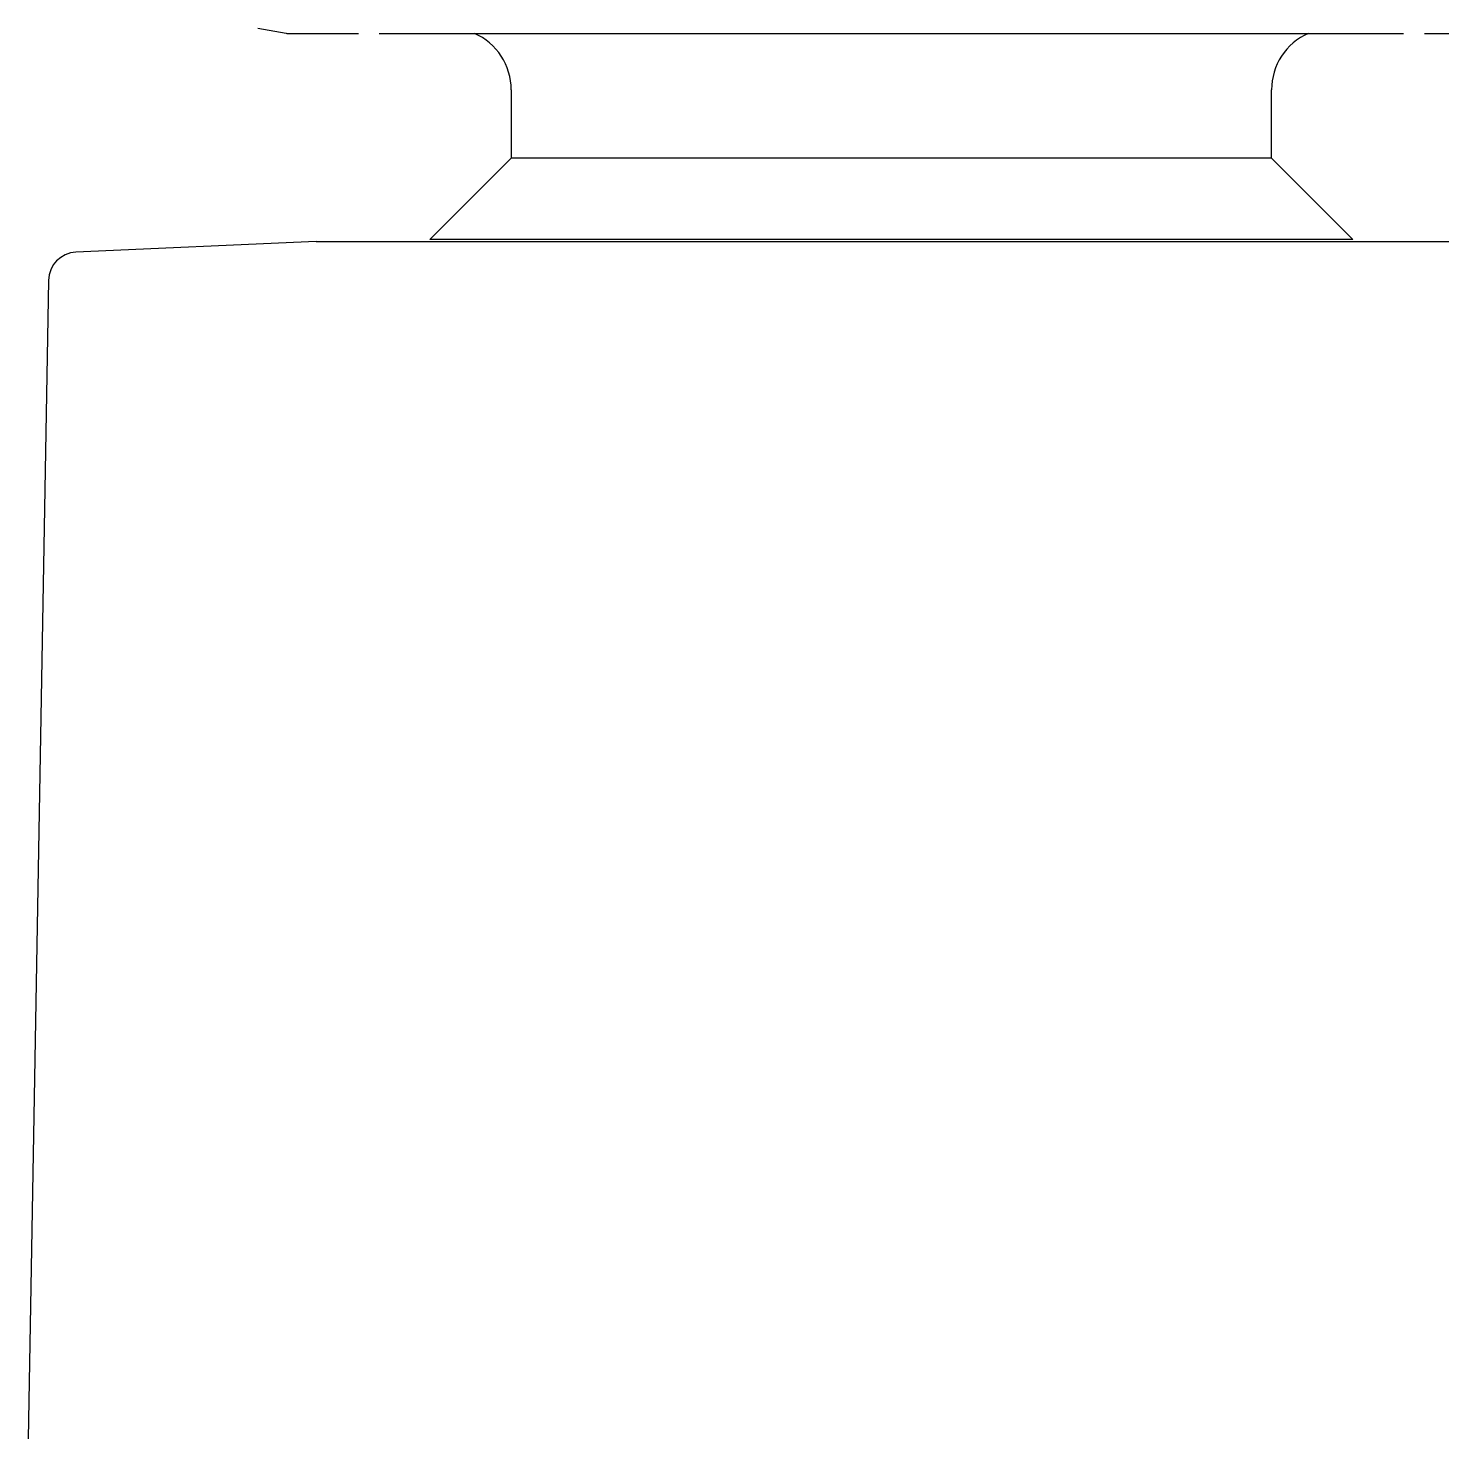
# Model space of a CAD drawing. Header units: millimetres. Extents: x -60 to 7633, y -2614 to 2146.
# Drawn here: x 862.73 to 897.12, y 1828.28 to 1862.6 of the extents above; entities that cross this region are included whole.
import ezdxf

# ---------------------------------------------------------------- set-up
doc = ezdxf.new("R2010")
doc.units = ezdxf.units.MM
doc.layers.get('0').update_dxf_attribs({"color": 250})

msp = doc.modelspace()

# ---------------------------------------------------------------- linework, layer by layer
at = {"linetype": 'Continuous'}
for p, q in [((868.315, 1862.604), (869.001, 1862.483)), ((869.036, 1862.479), (870.762, 1862.479)), ((871.266, 1862.479), (883.035, 1862.479)), ((883.035, 1862.479), (884.469, 1862.479)), ((884.469, 1862.479), (896.194, 1862.479)), ((896.704, 1862.479), (898.427, 1862.479)), ((874.481, 1861.106), (874.481, 1859.446)), ((892.981, 1859.446), (892.981, 1861.106)), ((874.481, 1859.446), (872.5, 1857.465)), ((892.981, 1859.446), (874.481, 1859.446)), ((894.963, 1857.465), (892.981, 1859.446)), ((869.731, 1857.417), (863.888, 1857.156)), ((869.731, 1857.417), (897.731, 1857.417)), ((894.963, 1857.465), (872.5, 1857.465)), ((863.22, 1856.469), (862.728, 1828.284))]:
    msp.add_line(p, q, dxfattribs=at)
for centre, radius, start, end in [((869.036, 1862.679), 0.2, 260, 270), ((872.981, 1861.106), 1.5, 0, 66.2852), ((894.481, 1861.106), 1.5, 113.7148, 180), ((863.92, 1856.456), 0.7, 92.5569, 179)]:
    msp.add_arc(centre, radius, start, end, dxfattribs=at)

doc.saveas('drawing.dxf')
